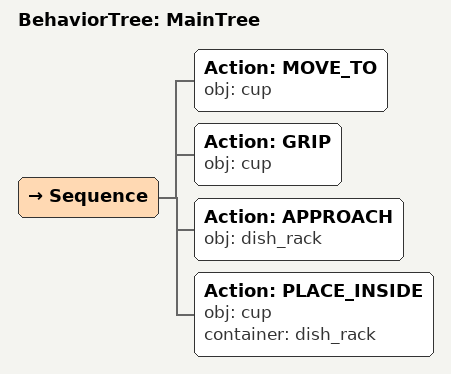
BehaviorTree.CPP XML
<root main_tree_to_execute="MainTree">
  <BehaviorTree ID="MainTree">
    <Sequence>
      <!-- Move to cup -->
      <Action ID="MOVE_TO" obj="cup" />
      <!-- Grip cup -->
      <Action ID="GRIP" obj="cup" />
      <!-- Approach dish_rack -->
      <Action ID="APPROACH" obj="dish_rack" />
      <!-- Place cup inside dish_rack -->
      <Action ID="PLACE_INSIDE" obj="cup" container="dish_rack" />
    </Sequence>
  </BehaviorTree>
</root>
